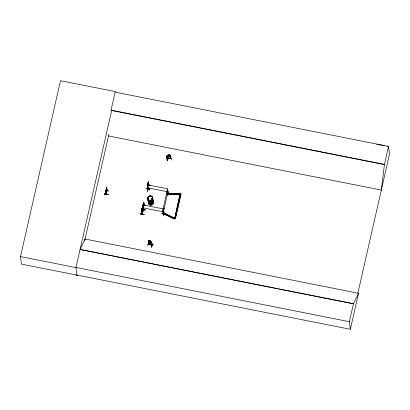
<?xml version="1.0" encoding="UTF-8"?>
<svg xmlns="http://www.w3.org/2000/svg" width="410" height="410" viewBox="0 0 410 410"><rect width="100%" height="100%" fill="white"/><g stroke="black" fill="none" stroke-linecap="round" stroke-linejoin="round"><path stroke-width="0.61" d="M163.79 213.528L163.4 210.53L162.857 210.602L163.2 210.663L163.344 210.176L163.836 213.097M163.846 213.138L163.774 213.538M168.187 194.038L167.526 188.805L147.287 184.787L147.923 189.666L148.271 189.697L147.882 189.358M142.311 213.666C142.378 216.793 141.419 205.738 142.188 213.6M143.013 210.832L143.075 210.417L142.275 214.071M143.218 209.131L143.572 207.67M142.987 206.189L143.218 209.059M143.695 207.619L143.357 209.233L143.449 208.88M147.61 185.243L148.036 188.641L147.984 188.103M148.092 188.574L148.118 188.18M148.84 184.93L148.64 185.376L148.697 185.043M148.712 243.648L148.415 240.368L151.7 242.213L152.141 245.498L151.833 245.206M148.815 243.525L149.076 243.976L148.753 240.829L148.451 240.66L148.774 243.832L152.054 245.621L151.664 242.197M106.113 191.695L106.682 188.087M106.41 190.85L106.795 188.38L106.103 191.988M106.19 194.109L105.898 190.881L106.385 194.212M106.887 190.665L106.195 194.258L106.743 191.572M106.738 190.419L106.861 191.004L106.718 189.763M142.777 209.059L142.788 208.26L142.147 211.852M143.357 203.867L143.377 204.026M148.579 183.547L148.584 182.757L148.153 185.217M108.158 194.627C105.165 194.858 101.065 193.069 108.168 194.607L104.345 193.874M144.064 214.527C141.255 213.943 137.001 213.067 144.023 214.707L144.069 214.507M149.86 189.03C145.002 187.8 144.489 188.2 149.819 189.21L146.057 188.221L149.855 188.954M148.189 197.789L148.2 197.656M148.21 197.83L148.215 197.804A2.419 2.311 -7.1 0 0 150.475 201.151A2.419 2.311 -7.1 0 0 152.397 197.569M148.471 197.958L148.241 197.758M151.741 198.763L151.746 198.404M152.284 198.614L152.233 198.343M106.487 191.501L106.426 191.839L106.328 190.881M143.664 204.59L143.679 203.006L143.526 203.483C143.52 201.576 142.844 206.558 143.449 203.052L143.459 203.493M148.446 183.106L148.092 185.115M106.728 190.445C107.138 184.915 106.257 187.898 107.015 190.845M106.005 190.471L105.98 190.993L106.61 187.688M381.315 190.076L384.452 164.395L388.542 146.39L115.082 92.132L111.013 110.357L384.477 164.615M142.844 210.878L142.552 207.506L141.85 210.853M147.687 185.361L148.348 182.004L148.651 185.34L148.856 185.038L148.451 181.809M106.687 190.44L106.795 189.712M106.216 189.635L106.195 191.05L106.718 188.984L106.574 190.532M108.127 194.796L104.314 194.109M142.157 209.505L142.121 210.914L142.649 208.603L142.332 207.957L142.101 209.161L142.332 207.957M143.151 205.318L143.187 204.216M147.831 184.725L147.959 183.495M161.791 213.154L165.558 214.102M140.23 213.943L144.028 214.681M141.347 209.033L141.383 208.782L145.186 209.597L141.347 209.044L145.145 209.776M141.383 208.792L145.176 209.546M146.027 188.446L149.824 189.184M106.687 190.947L106.195 192.679L106.902 189.599M106.523 191.542L106.544 191.988L106.784 190.788M105.103 190.271L108.916 190.947M106.364 188.087C105.749 191.752 106.605 186.171 106.385 188.533M106.19 194.207L105.898 190.881M106.026 190.906L105.826 191.209M106.626 187.985L106.559 187.631L107.046 190.957M106.462 191.557L106.323 192.034L106.708 189.025L107 190.988M106.364 194.207L107.087 190.594M77.1 275.089L76.962 275.725L75.932 267.448L349.392 321.707L350.34 329.302L76.875 275.048M350.34 329.302L358.53 293.268L85.06 239.035L84.788 240.28L108.922 134.162M106.354 190.778L106.672 188.728L106.405 188.093M143.305 206.717L142.987 206.522L143.305 206.717L143.633 209.751L143.295 209.648L142.736 204.821L162.975 208.839L163.585 213.702L163.042 208.675L167.459 189.246L168.11 194.473M147.856 186.678L147.544 186.488L147.856 186.678L148.271 189.697L147.923 189.651M148.071 187.683L147.446 191.311M142.911 211.411L143.705 207.701L142.89 211.345M143.346 209.674L143.326 209.397M147.41 191.357L148.23 187.708M143.392 209.407L143.679 209.725L143.336 209.659M148.241 189.435L148.22 189.697M168.192 194.109L166.275 193.499L169.535 194.114M167.413 190.563L167.782 190.501L167.413 190.563L167.557 191.726M163.4 210.53L163.472 210.202M167.613 191.403L167.818 191.101L167.977 194.448M167.803 193.335L168.197 193.52L167.741 193.474M163.226 215.44L164.031 211.734L163.282 215.445M168.187 194.012L167.967 194.34L168.208 194.043M168.577 191.695L167.833 195.406M76.885 275.11L21.438 264.107L20.5 256.588L60.48 80.698L115.927 91.696M111.658 110.485L75.947 267.592L20.5 256.588M148.128 182.46C147.528 185.966 148.2 180.984 148.205 182.891L148.358 182.414M142.936 210.473L142.091 214.102L141.819 210.74M143.085 205.225L143.669 202.596L143.895 205.333M141.947 210.766L141.742 211.068M143.29 204.718L143.541 203.606L143.377 205.41M143.602 205.251L143.905 203.35L143.859 204.129M142.931 205.835L143.357 209.233L143.561 207.593M148.815 185.228L148.871 184.971M141.096 210.048L144.904 210.822M163.37 210.53L163.944 208.003L164.051 208.88M163.416 211.683L167.833 192.254M180.959 194.196L167.29 194.77L167.244 193.956L180.174 193.238L174.701 218.335L180.21 193.961L180.948 194.104L175.439 218.484L163.2 212.769L162.852 213.415L174.358 218.981L174.691 218.243L175.439 218.484M175.429 218.392L180.948 194.104M349.392 321.707L353.487 303.702L80.022 249.444L277.611 288.789M166.24 193.648L170.032 194.422M146.898 184.531L150.696 185.279M142.224 205.159L143.351 205.215M167.167 158.916C168.187 159.167 166.178 157.829 166.834 155.902L167.177 155.841L167.603 158.86L167.193 158.952L171.016 158.357L167.203 159.065L166.849 155.8L167.254 155.605L170.632 155.19L169.545 155.236L167.418 157.143L170.37 156.63L170.755 156.174L170.616 155.123L170.944 158.409L170.606 158.45L170.98 158.116M106.569 187.708L106.713 187.396M152.31 198.578L151.792 198.542M152.397 198.619L151.895 198.855M142.88 210.54L142.249 214.025M142.987 210.75L142.552 207.506M148.389 182.066L148.502 181.773L148.615 182.804M143.782 202.355L144.1 205.026M142.926 210.509L142.706 207.27L142.593 207.562M163.703 213.072L163.616 213.682M80.042 249.587L85.06 239.035M278.867 289.035L353.502 303.846L358.524 293.293L357.884 293.165L389.5 154.063L388.542 146.39M162.852 213.415L163.185 212.677L174.691 218.243M170.591 158.188L170.678 158.455L170.258 155.416L170.601 155.354L170.232 155.293M167.541 159.024L167.49 158.706L170.929 158.296M148.768 243.704L149.045 243.976L148.753 240.829M147.59 245.216L149.742 242.09M149.732 242.028L147.743 245.247M151.362 242.418L151.731 242.469L151.362 242.418L151.751 245.477L151.792 245.17M151.428 242.305L151.726 245.329M152.095 245.37L149.091 243.689M151.116 247.102L153.089 243.883L151.167 247.184M151.152 247.174L153.089 243.94M148.799 240.475C147.287 240.865 150.736 244.114 151.787 243.181M148.856 241.797L150.757 241.546M149.471 240.885C148.927 239.583 152.202 242.407 149.445 240.48L149.512 240.921M151.802 243.238L151.48 243.391L148.963 241.931M150.485 241.121L150.588 241.464M150.567 241.582L150.654 242.269L149.635 241.7L149.547 241.008M151.679 242.248L148.763 240.491M152.335 198.804L152.351 198.368M148.046 188.528L147.672 185.597M170.698 156.123L170.324 156.553C163.887 157.266 169.791 157.568 170.755 156.184M148.43 197.994L148.148 197.912M152.248 198.696L152.182 198.753A2.409 2.306 -7.1 0 0 151.669 198.394L151.864 198.691M147.948 189.374L147.923 189.666M168.115 193.648L167.787 193.571M148.825 243.668L152.023 245.595M151.854 198.266L152.233 198.245M151.936 198.384L152.212 198.404M166.634 157.184L167.321 160.838M163.79 213.569L163.231 213.513M168.044 155.072C171.339 154.913 167.398 154.508 168.141 155.487L167.526 155.723L167.613 156.415L169.448 156.389L170.037 155.979L169.955 155.287L169.309 155.277L169.258 154.867M167.203 155.969L166.834 155.902M170.657 156.4L171.334 160.059M171.564 193.807L167.244 193.956M172.794 193.74L180.174 193.238M167.28 194.678L180.221 194.053M143.413 209.5L143.731 209.495M163.298 213.338L163.267 213.651L162.96 211.053M170.58 155.175L169.35 155.257L169.299 154.847M106.164 189.656L106.129 189.256M106.451 191.608L106.498 191.982M167.813 193.443L168.156 193.51M165.046 213.866L161.791 213.205L164.471 213.923M110.987 110.136L384.452 164.395M108.491 135.941L381.956 190.199M147.902 184.023L147.866 183.629M147.661 187.795L167.29 191.69M144.428 205.441L145.519 205.646M143.111 207.829L163.349 211.847M142.106 209.525L142.07 209.126M376.682 144.223L377.933 144.474M379.188 144.725L384.19 145.729M387.322 146.36L388.572 146.611M163.621 213.39L163.241 213.62L162.857 210.602M148.271 198.025L148.225 197.974A2.419 2.311 -7.1 0 0 150.496 201.289A2.419 2.311 -7.1 0 0 152.412 197.707M149.532 240.885L148.999 240.701L149.671 241.992L151.203 242.576L151.116 241.89L150.552 241.459M162.842 213.323L174.358 218.981M148.384 240.772L148.686 240.936M167.013 156.784L167.439 157.076M167.444 157.117L166.983 156.835M148.302 189.569L147.892 189.471L148.184 189.717M148.538 241.362L148.963 241.977M168.095 155.482L167.239 155.636M167.516 160.807L166.814 157.143M169.063 155.006L168.31 155.144M163.344 210.176L163.687 213.215M148.348 182.004L148.774 185.407M147.697 185.325L147.82 186.309M150.506 241.085L150.567 241.5M150.332 241.044L149.676 240.68M143.823 202.366L143.936 203.396M143.669 202.596L144.023 205.359M143.064 205.861L143.469 208.915M142.706 207.27L142.823 208.306M142.321 208.008L142.342 208.403M106.672 190.317L106.585 189.625L106.446 191.434M152.786 199.081A2.419 2.311 -7.1 0 1 150.28 202.12A2.419 2.311 -7.1 0 1 148.333 198.768M152.11 198.081A2.419 2.311 -7.1 0 1 152.52 198.537M152.602 199.234A2.414 2.311 -7.1 0 1 150.998 202.771A2.414 2.311 -7.1 0 1 148.21 200.034M151.674 198.44A2.414 2.311 -7.1 0 1 152.192 198.778M152.771 198.942A2.419 2.311 -7.1 0 1 150.265 201.976A2.419 2.311 -7.1 0 1 148.317 198.63M152.095 197.938A2.419 2.311 -7.1 0 1 152.499 198.399M152.858 199.731A2.409 2.306 -7.1 0 1 150.675 202.76A2.409 2.306 -7.1 0 1 148.21 199.988M152.812 200.9A2.419 2.311 -7.1 0 1 151.208 204.446A2.419 2.311 -7.1 0 1 148.415 201.705M148.722 201.833A2.414 2.311 -7.1 0 0 150.66 205.174A2.414 2.311 -7.1 0 0 153.161 202.14A2.409 2.306 -7.1 0 1 150.654 205.123A2.409 2.306 -7.1 0 1 148.717 201.787M152.71 200.07A2.419 2.311 -7.1 0 1 151.408 203.539A2.419 2.311 -7.1 0 1 148.261 201.479M152.797 200.762A2.419 2.311 -7.1 0 1 151.188 204.308A2.419 2.311 -7.1 0 1 148.399 201.566M152.694 199.931A2.419 2.311 -7.1 0 1 151.392 203.401A2.419 2.311 -7.1 0 1 148.241 201.341M106.549 189.328L106.323 190.45L106.462 188.641L106.549 189.328M142.429 208.511L142.26 210.32L142.429 208.511M148.22 183.014L148.056 184.818L148.22 183.014M167.582 190.327L166.957 194.442L167.582 190.327M169.325 155.4L168.156 155.61L168.249 156.318L169.412 156.092L169.335 155.421M149.168 200.208A2.414 2.311 -7.1 0 0 152.684 198.01A2.414 2.311 -7.1 0 0 148.974 196.216A2.414 2.311 -7.1 0 0 149.168 200.208M149.178 200.28A2.414 2.311 -7.1 0 0 152.694 198.081A2.414 2.311 -7.1 0 0 148.984 196.287A2.414 2.311 -7.1 0 0 149.178 200.28A2.409 2.306 -7.1 0 0 152.689 198.081A2.409 2.306 -7.1 0 0 148.984 196.287A2.409 2.306 -7.1 0 0 149.178 200.275M151.608 202.663A2.414 2.311 -7.1 0 0 152.612 199.311A2.409 2.306 -7.1 0 1 151.603 202.653A2.414 2.311 -7.1 0 1 148.282 201.305A2.409 2.306 -7.1 0 0 151.603 202.653M148.22 200.111A2.414 2.311 -7.1 0 0 148.169 200.715A2.409 2.306 -7.1 0 1 148.225 200.111"/></g></svg>
